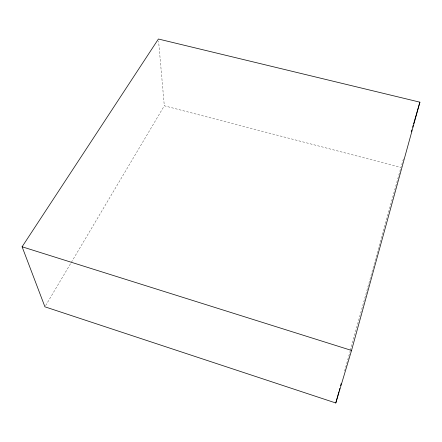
<?xml version="1.0" encoding="UTF-8"?>
<svg xmlns="http://www.w3.org/2000/svg" width="442" height="442" viewBox="0 0 442 442"><rect width="100%" height="100%" fill="white"/><g stroke="black" fill="none" stroke-linecap="round" stroke-linejoin="round"><path stroke-width="0.33" stroke-dasharray="2.21 1.66" d="M344.622 371.042L350.141 351.081M350.324 350.418L400.551 168.767M403.413 158.866L400.922 167.435L164.308 105.787L158.584 41.062M45.625 305.632L70.985 262.935M71.333 262.344L164.308 105.787"/><path stroke-width="0.66" d="M351.545 350.44L419.9 102.174L158.407 39.018L22.1 246.78L44.924 306.82L335.793 402.982L351.545 350.44L22.1 246.78M335.793 402.982L338.92 391.673M339.285 390.341L339.837 388.341M340.572 385.684L341.125 383.684M411.275 131.838L411.85 129.86M412.613 127.224L413.193 125.246M413.574 123.926L419.9 102.174"/></g></svg>
